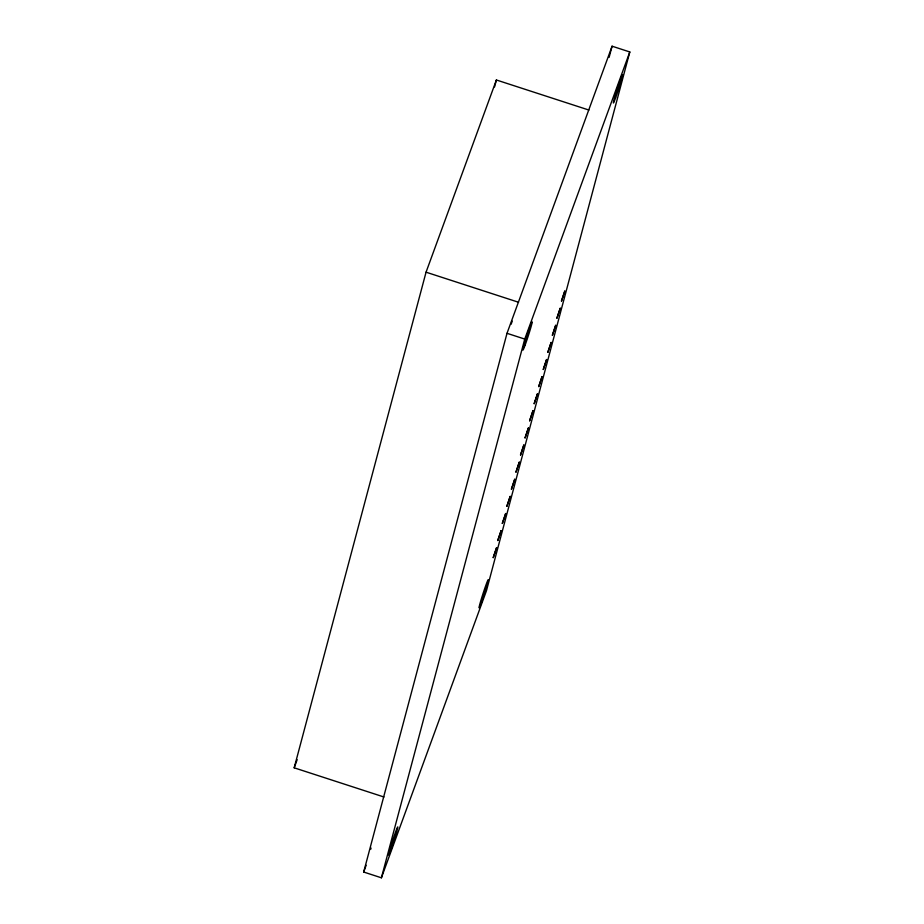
<?xml version="1.0" encoding="UTF-8"?>
<svg xmlns="http://www.w3.org/2000/svg" width="924" height="924" viewBox="0 0 924 924"><rect width="100%" height="100%" fill="white"/><g stroke="black" fill="none" stroke-linecap="round" stroke-linejoin="round"><path stroke-width="1.39" d="M383.957 796.996L294.19 767.821L426.056 272.187L496.396 79.984L588.877 110.048M494.548 86.948L496.396 79.984M363.686 872.037L507.01 333.31L612.081 46.2L629.81 51.963L486.474 590.69L381.404 877.8L363.686 872.037L366.158 865.268M381.404 877.8L524.74 339.073L629.81 51.963M609.112 57.346L612.081 46.2M294.19 767.821L297.17 759.69M426.056 272.187L518.537 302.252M507.01 333.31L524.74 339.073M511.145 324.22A14.819 0.658 -72 0 1 512.243 321.125M370.836 849.133A14.819 0.658 -72 0 1 371.021 848.013M493.22 557.611L496.569 547.747L493.22 557.611M497.77 540.505L501.12 530.642L497.77 540.505M502.321 523.4L505.671 513.548L502.321 523.4M506.872 506.294L510.175 496.373L506.872 506.294M511.422 489.189L514.726 479.267L511.422 489.189M515.973 472.095L519.276 462.162L515.973 472.095M520.524 454.989L523.827 445.056L520.524 454.989M525.075 437.884L528.378 427.962L525.075 437.884M529.625 420.778L532.929 410.857L529.625 420.778M534.176 403.673L537.479 393.751L534.176 403.673M538.727 386.567L542.03 376.646L538.727 386.567M543.277 369.461L546.581 359.54L543.277 369.461M547.828 352.356L551.131 342.434L547.828 352.356M552.379 335.25L555.682 325.329L552.379 335.25M556.929 318.145L560.233 308.223L556.929 318.145M561.48 301.039L564.783 291.118L561.48 301.039M481.242 602.875A14.819 0.658 -72 0 0 488.276 579.926A14.819 0.658 -72 0 0 481.462 598.567A14.819 0.658 -72 0 0 481.242 602.875M390.76 850.115A14.819 0.658 -72 0 0 397.805 827.153A14.819 0.658 -72 0 0 390.979 845.806A14.819 0.658 -72 0 0 390.76 850.115M615.615 97.829A14.819 0.658 -72 0 0 622.649 74.867A14.819 0.658 -72 0 0 615.823 93.52A14.819 0.658 -72 0 0 615.615 97.829M525.132 345.068A14.819 0.658 -72 0 0 532.178 322.106A14.819 0.658 -72 0 0 525.352 340.748A14.819 0.658 -72 0 0 525.132 345.068"/></g></svg>
